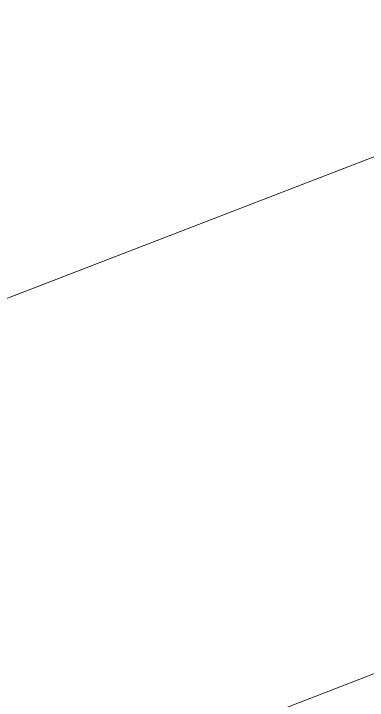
# Model space of a CAD drawing. Header units: metres. Extents: x 0 to 311505, y 0 to 6270811.
# Drawn here: x 310832.1 to 310891.4, y 6270400 to 6270514.9 of the extents above; entities that cross this region are included whole.
import ezdxf
from ezdxf import colors
from ezdxf.entities.mleader import LeaderData, LeaderLine
from ezdxf.math import Vec2, Vec3

# ---------------------------------------------------------------- set-up
doc = ezdxf.new("R2010")
doc.units = ezdxf.units.M
doc.layers.add('Cadastre Land Parcels_SP_EXT', color=118, linetype='Continuous', lineweight=15)
doc.layers.add('Cadastre Roads_SP_NEW', color=214, linetype='Continuous', lineweight=15, transparency=0.65)
doc.layers.add('Notes', color=7, linetype='Continuous')
doc.styles.get("Standard").update_dxf_attribs({"font": 'arial.ttf'})

msp = doc.modelspace()

# ---------------------------------------------------------------- linework, layer by layer
at = {"layer": 'Cadastre Land Parcels_SP_EXT', "linetype": 'Continuous'}
for points in [[(310910.99, 6270498.06), (310882.31, 6270572.28), (310733.66, 6270514.86), (310731.41, 6270509.57), (310757.11, 6270443.19), (310762.32, 6270440.78), (310910.99, 6270498.06)], [(310703.87, 6270323.38), (310942.8, 6270415.67), (310910.99, 6270498.06), (310671.98, 6270405.97), (310703.87, 6270323.38)]]:
    msp.add_lwpolyline(points, close=True, dxfattribs=at)

# ---------------------------------------------------------------- next in the draw order: leaders
at = {"layer": 'Notes'}
ml = msp.add_multileader_mtext('Standard', dxfattribs=at)
ml.set_content('Constructed under  \\PURS15861', color=256)
ml.set_leader_properties()
ml.build(insert=Vec2(0, 0))
ml.multileader.update_dxf_attribs({"leader_type": 2, "has_text_frame": 1, "text_left_attachment_type": 2, "text_right_attachment_type": 2, "dogleg_length": 0.01})
ctx = ml.context
ctx.base_point, ctx.char_height, ctx.plane_origin, ctx.plane_x_axis, ctx.plane_y_axis = Vec3(310975.19, 6270395.78), 1.8, Vec3(312213.89, 6270750.77), Vec3(0.932874, 0.360203), Vec3(-0.360203, 0.932874)
ctx.left_attachment, ctx.right_attachment, ctx.text_align_type = 2, 2, 1
notes = []
notes.append((ctx, [(0, (0, 0, 0), (0, 0), (1, 0), 1, [])]))
ctx.mtext.insert, ctx.mtext.text_direction, ctx.mtext.rotation, ctx.mtext.width, ctx.mtext.alignment, ctx.mtext.flow_direction = Vec3(310985.78, 6270402.49), Vec3(0.932874, 0.360203), 0.368486, 20.9235, 2, 5
ctx.mtext.has_bg_fill, ctx.mtext.bg_color, ctx.mtext.bg_scale_factor, ctx.mtext.bg_transparency, ctx.mtext.use_window_bg_color = 1, -1073741824, 2, 0, 1
for ctx, leaders in notes:
    for number, flags, end, landing, length, lines in leaders:
        leader = LeaderData()
        leader.index, (leader.has_last_leader_line, leader.has_dogleg_vector, leader.attachment_direction) = number, flags
        leader.last_leader_point, leader.dogleg_vector, leader.dogleg_length = Vec3(end), Vec3(landing), length
        for number, points, colour, breaks in lines:
            line = LeaderLine()
            line.index, line.vertices, line.color, line.breaks = number, Vec3.list(points), colors.encode_raw_color(colour), breaks
            leader.lines.append(line)
        ctx.leaders.append(leader)

# ---------------------------------------------------------------- next in the draw order: linework, layer by layer
at = {"layer": 'Cadastre Roads_SP_NEW', "flags": 128}
msp.add_lwpolyline([(310772.73, 6270393.21), (310781.81, 6270369.7, 0.414175), (310791.5, 6270365.41), (310936.57, 6270421.45, 0.414198), (310940.87, 6270431.14), (310931.58, 6270455.18)], format="xyb", dxfattribs=at)

doc.saveas('drawing.dxf')
